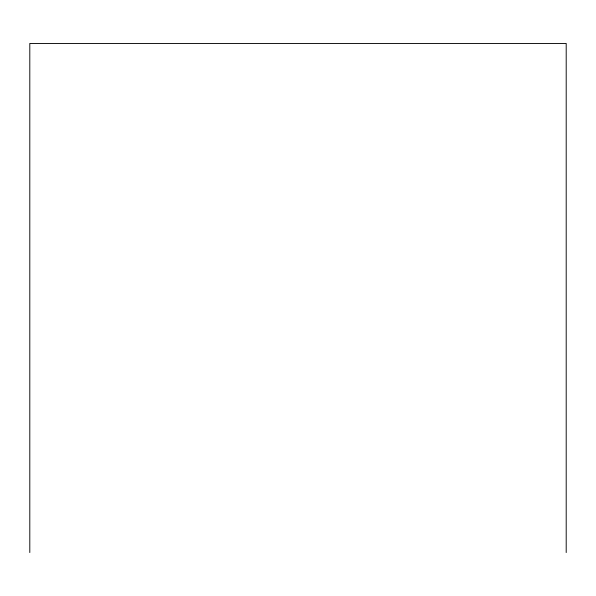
<?xml version="1.0" encoding="UTF-8"?>
<svg xmlns="http://www.w3.org/2000/svg" width="596" height="596" viewBox="0 0 596 596"><rect width="100%" height="100%" fill="white"/><g stroke="black" fill="none" stroke-linecap="round" stroke-linejoin="round"><path stroke-width="0.89" d="M566.2 552.552L566.2 43.448L29.8 43.448L29.8 552.552"/></g></svg>
